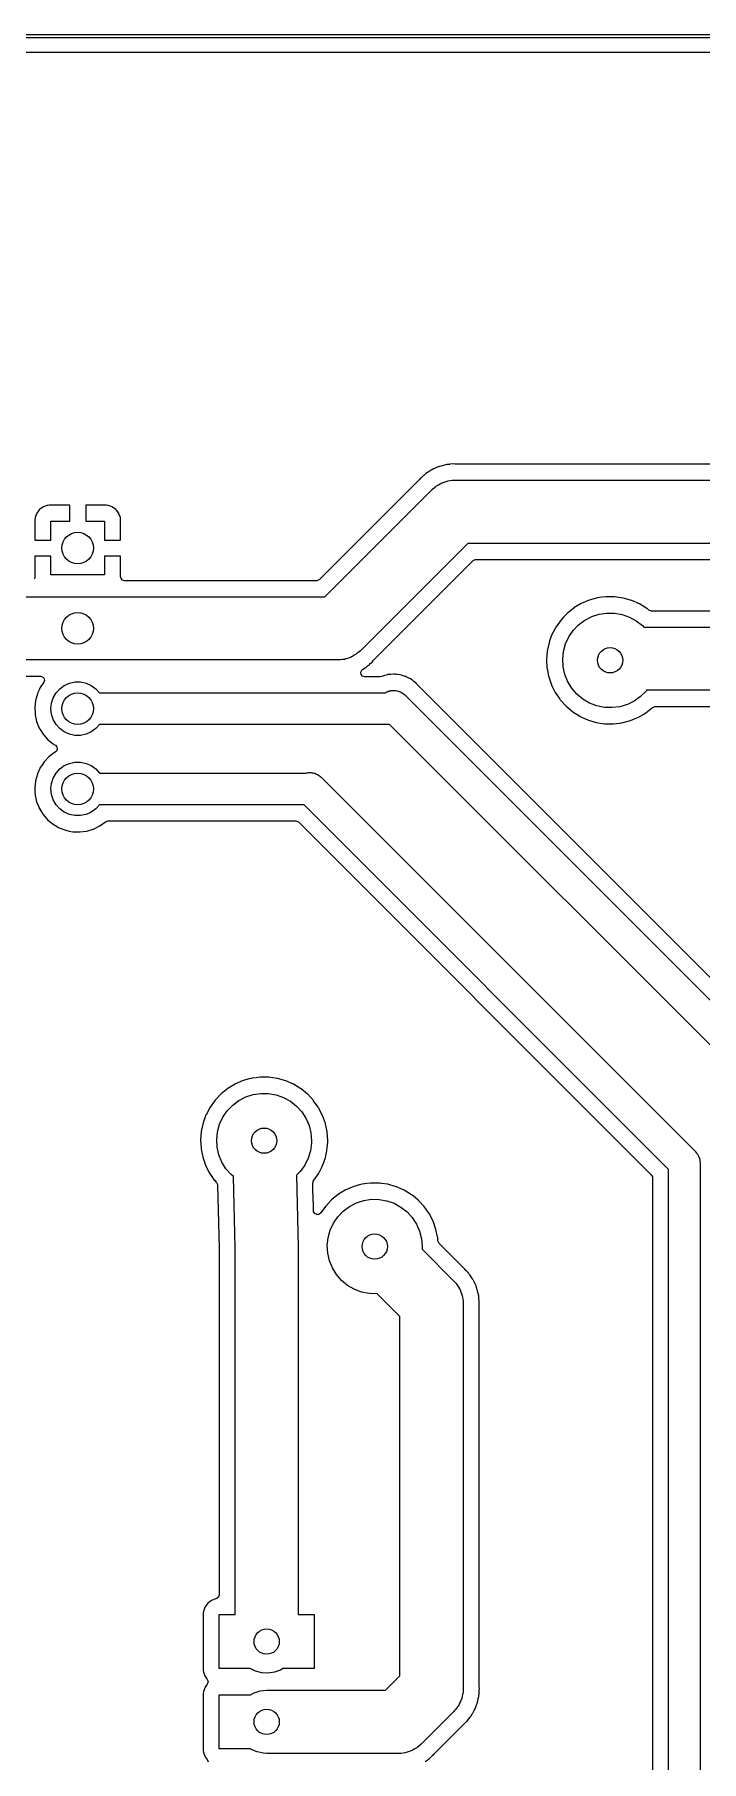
# Model space of a CAD drawing. Extents: x 71 to 221, y -163 to -63.
# Drawn here: x 122.5 to 143.6, y -117.6 to -63 of the extents above; entities that cross this region are included whole.
import ezdxf

# ---------------------------------------------------------------- set-up
doc = ezdxf.new("R2010")
doc.units = 0
doc.layers.add('BLACK', color=7, linetype='CONTINUOUS')

msp = doc.modelspace()

# ---------------------------------------------------------------- linework, layer by layer
at = {"layer": 'BLACK', "linetype": 'CONTINUOUS'}
for p, q in [((70.7, -62.95), (220.7, -62.95)), ((220.65, -63.05), (70.75, -63.05)), ((71.3345, -63.5085), (220.065, -63.5085)), ((134.707, -77.0401), (131.552, -80.1946)), ((134.715, -77.031), (134.707, -77.0401)), ((134.738, -77.0026), (134.715, -77.031)), ((134.741, -76.9987), (134.738, -77.0026)), ((134.738, -77.0026), (134.738, -77.0026)), ((134.745, -76.9954), (134.741, -76.9987)), ((134.794, -76.952), (134.745, -76.9954)), ((134.745, -76.9954), (134.745, -76.9954)), ((134.8, -76.9466), (134.794, -76.952)), ((134.84, -76.9069), (134.8, -76.9466)), ((134.861, -76.8873), (134.84, -76.9069)), ((134.888, -76.8683), (134.861, -76.8873)), ((134.899, -76.8599), (134.888, -76.8683)), ((134.92, -76.8415), (134.899, -76.8599)), ((134.923, -76.8382), (134.92, -76.8415)), ((134.92, -76.8415), (134.92, -76.8415)), ((134.969, -76.8093), (134.923, -76.8382)), ((134.99, -76.7963), (134.969, -76.8093)), ((134.995, -76.7926), (134.99, -76.7963)), ((135.055, -76.7503), (134.995, -76.7926)), ((135.06, -76.7473), (135.055, -76.7503)), ((135.055, -76.7503), (135.055, -76.7503)), ((135.089, -76.7329), (135.06, -76.7473)), ((135.101, -76.7263), (135.089, -76.7329)), ((135.105, -76.7241), (135.101, -76.7263)), ((135.129, -76.7088), (135.105, -76.7241)), ((135.157, -76.6968), (135.129, -76.7088)), ((135.201, -76.6781), (135.157, -76.6968)), ((135.207, -76.6754), (135.201, -76.6781)), ((135.273, -76.6432), (135.207, -76.6754)), ((135.278, -76.6409), (135.273, -76.6432)), ((135.273, -76.6432), (135.273, -76.6432)), ((135.309, -76.6314), (135.278, -76.6409)), ((135.322, -76.6268), (135.309, -76.6314)), ((135.348, -76.6159), (135.322, -76.6268)), ((135.352, -76.614), (135.348, -76.6159)), ((135.429, -76.5952), (135.352, -76.614)), ((135.435, -76.5935), (135.429, -76.5952)), ((135.505, -76.5722), (135.435, -76.5935)), ((135.51, -76.5708), (135.505, -76.5722)), ((135.505, -76.5722), (135.505, -76.5722)), ((135.543, -76.5664), (135.51, -76.5708)), ((135.556, -76.5639), (135.543, -76.5664)), ((135.588, -76.5561), (135.556, -76.5639)), ((135.593, -76.5557), (135.588, -76.5561)), ((135.642, -76.5517), (135.593, -76.5557)), ((135.593, -76.5557), (135.593, -76.5557)), ((135.666, -76.5498), (135.642, -76.5517)), ((135.673, -76.5491), (135.666, -76.5498)), ((135.751, -76.5387), (135.673, -76.5491)), ((135.756, -76.5388), (135.751, -76.5387)), ((135.85, -76.5415), (135.756, -76.5388)), ((135.756, -76.5388), (135.756, -76.5388)), ((135.854, -76.5415), (135.85, -76.5415)), ((199.72, -76.5415), (135.854, -76.5415)), ((131.726, -80.74), (135.123, -77.3429)), ((135.123, -77.3429), (135.201, -77.2729)), ((135.201, -77.2729), (135.231, -77.2527)), ((135.231, -77.2527), (135.259, -77.2289)), ((135.259, -77.2289), (135.316, -77.1975)), ((135.316, -77.1975), (135.37, -77.1622)), ((135.37, -77.1622), (135.404, -77.1487)), ((135.404, -77.1487), (135.436, -77.1309)), ((135.436, -77.1309), (135.498, -77.1116)), ((135.498, -77.1116), (135.558, -77.0878)), ((135.558, -77.0878), (135.594, -77.0814)), ((135.594, -77.0814), (135.629, -77.0704)), ((135.629, -77.0704), (135.693, -77.0639)), ((135.693, -77.0639), (135.757, -77.0527)), ((135.757, -77.0527), (135.793, -77.0537)), ((135.793, -77.0537), (135.83, -77.05)), ((135.83, -77.05), (199.8, -77.05)), ((122.597, -78.1119), (122.552, -78.2324)), ((122.605, -78.0964), (122.597, -78.1119)), ((122.682, -77.9943), (122.605, -78.0964)), ((122.694, -77.9817), (122.682, -77.9943)), ((122.796, -77.9052), (122.694, -77.9817)), ((122.812, -77.8967), (122.796, -77.9052)), ((122.932, -77.8515), (122.812, -77.8967)), ((122.948, -77.8479), (122.932, -77.8515)), ((122.999, -77.8424), (122.948, -77.8479)), ((123.005, -77.842), (122.999, -77.8424)), ((123.632, -77.842), (123.005, -77.842)), ((123.64, -77.8437), (123.632, -77.842)), ((123.642, -77.8449), (123.64, -77.8437)), ((123.646, -77.8601), (123.642, -77.8449)), ((123.646, -78.35), (123.646, -77.8601)), ((124.156, -77.8479), (124.154, -77.8555)), ((124.154, -77.8555), (124.154, -78.35)), ((124.157, -77.8465), (124.156, -77.8479)), ((124.172, -77.842), (124.157, -77.8465)), ((124.795, -77.842), (124.172, -77.842)), ((124.801, -77.8424), (124.795, -77.842)), ((124.852, -77.8479), (124.801, -77.8424)), ((124.868, -77.8515), (124.852, -77.8479)), ((124.988, -77.8967), (124.868, -77.8515)), ((125.004, -77.9052), (124.988, -77.8967)), ((125.106, -77.9817), (125.004, -77.9052)), ((125.118, -77.9943), (125.106, -77.9817)), ((125.195, -78.0964), (125.118, -77.9943)), ((125.203, -78.1119), (125.195, -78.0964)), ((125.248, -78.2324), (125.203, -78.1119)), ((122.548, -78.2476), (122.542, -78.2985)), ((122.542, -78.2985), (122.542, -78.3053)), ((122.542, -78.3053), (122.542, -78.9279)), ((122.552, -78.2324), (122.548, -78.2476)), ((123.05, -78.946), (123.05, -78.35)), ((123.05, -78.35), (123.646, -78.35)), ((124.154, -78.35), (124.75, -78.35)), ((124.75, -78.35), (124.75, -78.946)), ((125.252, -78.2476), (125.248, -78.2324)), ((125.258, -78.2985), (125.252, -78.2476)), ((125.258, -78.3053), (125.258, -78.2985)), ((125.258, -78.9325), (125.258, -78.3053)), ((122.542, -78.9279), (122.546, -78.9431)), ((122.546, -78.9431), (122.548, -78.9443)), ((122.548, -78.9443), (122.556, -78.946)), ((122.556, -78.946), (123.05, -78.946)), ((124.75, -78.946), (125.24, -78.946)), ((125.24, -78.946), (125.255, -78.9415)), ((125.255, -78.9415), (125.256, -78.9401)), ((125.256, -78.9401), (125.258, -78.9325)), ((136.244, -79.05), (132.847, -82.4471)), ((199.386, -79.05), (136.244, -79.05)), ((122.544, -79.4599), (122.542, -79.4675)), ((122.542, -79.4675), (122.542, -80.0947)), ((122.545, -79.4585), (122.544, -79.4599)), ((122.56, -79.454), (122.545, -79.4585)), ((123.05, -79.454), (122.56, -79.454)), ((123.05, -80.05), (123.05, -79.454)), ((125.244, -79.454), (124.75, -79.454)), ((124.75, -79.454), (124.75, -80.05)), ((125.252, -79.4557), (125.244, -79.454)), ((125.254, -79.4569), (125.252, -79.4557)), ((125.258, -79.4721), (125.254, -79.4569)), ((125.258, -80.0947), (125.258, -79.4721)), ((133.263, -82.7499), (136.418, -79.5954)), ((136.418, -79.5954), (136.48, -79.5614)), ((136.48, -79.5614), (136.507, -79.5585)), ((136.507, -79.5585), (199.123, -79.5585)), ((122.542, -80.0987), (122.526, -80.1678)), ((122.542, -80.0947), (122.542, -80.0987)), ((124.75, -80.05), (123.05, -80.05)), ((125.258, -80.0987), (125.258, -80.0947)), ((125.269, -80.1578), (125.258, -80.0987)), ((125.315, -80.2115), (125.269, -80.1578)), ((125.384, -80.2315), (125.315, -80.2115)), ((131.463, -80.2315), (125.384, -80.2315)), ((131.49, -80.2286), (131.463, -80.2315)), ((131.552, -80.1946), (131.49, -80.2286)), ((115.254, -80.74), (131.726, -80.74)), ((140.084, -80.8505), (139.84, -80.9545)), ((140.088, -80.8488), (140.084, -80.8505)), ((140.275, -80.7976), (140.088, -80.8488)), ((140.348, -80.7777), (140.275, -80.7976)), ((140.352, -80.7765), (140.348, -80.7777)), ((140.348, -80.7777), (140.348, -80.7777)), ((140.5, -80.757), (140.352, -80.7765)), ((140.619, -80.7413), (140.5, -80.757)), ((140.624, -80.7408), (140.619, -80.7413)), ((140.619, -80.7413), (140.619, -80.7413)), ((140.628, -80.7408), (140.624, -80.7408)), ((140.754, -80.7415), (140.628, -80.7408)), ((140.628, -80.7408), (140.628, -80.7408)), ((140.897, -80.7422), (140.754, -80.7415)), ((140.964, -80.7517), (140.897, -80.7422)), ((141.164, -80.7802), (140.964, -80.7517)), ((141.169, -80.7808), (141.164, -80.7802)), ((141.164, -80.7802), (141.164, -80.7802)), ((141.432, -80.8558), (141.169, -80.7808)), ((141.436, -80.8575), (141.432, -80.8558)), ((141.679, -80.9642), (141.436, -80.8575)), ((141.436, -80.8575), (141.436, -80.8575)), ((139.276, -81.3854), (139.209, -81.4555)), ((139.387, -81.2681), (139.276, -81.3854)), ((139.601, -81.0969), (139.387, -81.2681)), ((139.605, -81.0947), (139.601, -81.0969)), ((139.816, -80.9681), (139.605, -81.0947)), ((139.605, -81.0947), (139.605, -81.0947)), ((139.836, -80.9562), (139.816, -80.9681)), ((139.84, -80.9545), (139.836, -80.9562)), ((139.84, -80.9545), (139.84, -80.9545)), ((139.951, -81.4807), (140.169, -81.3672)), ((140.169, -81.3672), (140.402, -81.2908)), ((140.402, -81.2908), (140.645, -81.2537)), ((140.645, -81.2537), (140.891, -81.2567)), ((140.891, -81.2567), (141.133, -81.2998)), ((141.133, -81.2998), (141.365, -81.3818)), ((141.365, -81.3818), (141.58, -81.5006)), ((141.683, -80.9659), (141.679, -80.9642)), ((141.916, -81.109), (141.683, -80.9659)), ((141.92, -81.1117), (141.916, -81.109)), ((141.982, -81.163), (141.92, -81.1117)), ((141.994, -81.1715), (141.982, -81.163)), ((142.062, -81.1915), (141.994, -81.1715)), ((190.42, -81.1915), (142.062, -81.1915)), ((138.909, -81.9352), (138.836, -82.1344)), ((138.911, -81.9312), (138.909, -81.9352)), ((138.909, -81.9352), (138.909, -81.9352)), ((139.039, -81.6891), (138.911, -81.9312)), ((139.199, -81.4667), (139.039, -81.6891)), ((139.209, -81.4555), (139.199, -81.4667)), ((139.446, -82.0091), (139.584, -81.806)), ((139.584, -81.806), (139.754, -81.6283)), ((139.754, -81.6283), (139.951, -81.4807)), ((141.58, -81.5006), (141.773, -81.653)), ((141.773, -81.653), (141.816, -81.7)), ((141.816, -81.7), (190.5, -81.7)), ((132.847, -82.4471), (132.769, -82.5171)), ((138.758, -82.4559), (138.737, -82.7289)), ((138.817, -82.1883), (138.758, -82.4559)), ((138.836, -82.1344), (138.817, -82.1883)), ((139.25, -82.7134), (139.277, -82.4689)), ((139.277, -82.4689), (139.342, -82.2321)), ((139.342, -82.2321), (139.446, -82.0091)), ((132.14, -82.74), (114.84, -82.74)), ((132.177, -82.7363), (132.14, -82.74)), ((132.213, -82.7373), (132.177, -82.7363)), ((132.277, -82.7261), (132.213, -82.7373)), ((132.341, -82.7196), (132.277, -82.7261)), ((132.376, -82.7086), (132.341, -82.7196)), ((132.412, -82.7022), (132.376, -82.7086)), ((132.472, -82.6784), (132.412, -82.7022)), ((132.534, -82.6591), (132.472, -82.6784)), ((132.566, -82.6413), (132.534, -82.6591)), ((132.6, -82.6278), (132.566, -82.6413)), ((132.654, -82.5925), (132.6, -82.6278)), ((132.711, -82.5611), (132.654, -82.5925)), ((132.739, -82.5373), (132.711, -82.5611)), ((132.769, -82.5171), (132.739, -82.5373)), ((132.888, -83.063), (132.911, -83.0425)), ((132.911, -83.0425), (132.962, -83.0065)), ((132.962, -83.0065), (132.975, -82.9974)), ((132.975, -82.9974), (132.98, -82.9937)), ((132.98, -82.9937), (133.042, -82.9545)), ((133.042, -82.9545), (133.047, -82.9518)), ((133.042, -82.9545), (133.042, -82.9545)), ((133.047, -82.9518), (133.05, -82.9485)), ((133.05, -82.9485), (133.071, -82.9301)), ((133.05, -82.9485), (133.05, -82.9485)), ((133.071, -82.9301), (133.082, -82.9217)), ((133.082, -82.9217), (133.095, -82.9124)), ((133.095, -82.9124), (133.109, -82.9027)), ((133.109, -82.9027), (133.112, -82.8994)), ((133.112, -82.8994), (133.129, -82.8841)), ((133.129, -82.8841), (133.13, -82.8831)), ((133.129, -82.8841), (133.129, -82.8841)), ((133.13, -82.8831), (133.17, -82.8434)), ((133.17, -82.8434), (133.176, -82.838)), ((133.176, -82.838), (133.225, -82.7946)), ((133.225, -82.7946), (133.229, -82.7913)), ((133.225, -82.7946), (133.225, -82.7946)), ((133.229, -82.7913), (133.255, -82.759)), ((133.255, -82.759), (133.263, -82.7499)), ((138.737, -82.7289), (138.753, -83.0023)), ((138.753, -83.0023), (138.754, -83.0065)), ((138.754, -83.0065), (138.754, -83.0065)), ((138.754, -83.0065), (138.777, -83.1285)), ((139.265, -82.9588), (139.25, -82.7134)), ((139.319, -83.1986), (139.265, -82.9588)), ((114.92, -83.2485), (122.721, -83.2485)), ((122.825, -83.4455), (122.715, -83.6067)), ((122.721, -83.2485), (122.789, -83.2685)), ((122.789, -83.2685), (122.835, -83.3222)), ((122.845, -83.3924), (122.825, -83.4455)), ((122.835, -83.3222), (122.845, -83.3924)), ((123.331, -83.6483), (123.475, -83.5439)), ((123.475, -83.5439), (123.637, -83.4716)), ((123.637, -83.4716), (123.811, -83.4347)), ((123.811, -83.4347), (123.989, -83.4347)), ((123.989, -83.4347), (124.163, -83.4716)), ((124.163, -83.4716), (124.325, -83.5439)), ((124.325, -83.5439), (124.469, -83.6483)), ((132.858, -83.1276), (132.888, -83.063)), ((132.869, -83.1978), (132.858, -83.1276)), ((132.915, -83.2515), (132.869, -83.1978)), ((132.983, -83.2715), (132.915, -83.2515)), ((133.47, -83.2715), (132.983, -83.2715)), ((133.515, -83.2628), (133.47, -83.2715)), ((133.517, -83.2617), (133.515, -83.2628)), ((133.521, -83.2607), (133.517, -83.2617)), ((133.524, -83.2591), (133.521, -83.2607)), ((133.584, -83.2416), (133.524, -83.2591)), ((133.615, -83.2326), (133.584, -83.2416)), ((133.616, -83.2323), (133.615, -83.2326)), ((133.701, -83.207), (133.616, -83.2323)), ((133.707, -83.2052), (133.701, -83.207)), ((133.701, -83.207), (133.701, -83.207)), ((133.71, -83.2049), (133.707, -83.2052)), ((133.714, -83.2039), (133.71, -83.2049)), ((133.72, -83.2034), (133.714, -83.2039)), ((133.808, -83.1956), (133.72, -83.2034)), ((133.72, -83.2034), (133.72, -83.2034)), ((133.809, -83.1956), (133.808, -83.1956)), ((133.897, -83.1872), (133.809, -83.1956)), ((133.904, -83.1866), (133.897, -83.1872)), ((133.897, -83.1872), (133.897, -83.1872)), ((133.907, -83.187), (133.904, -83.1866)), ((133.911, -83.1867), (133.907, -83.187)), ((133.917, -83.1873), (133.911, -83.1867)), ((133.953, -83.1912), (133.917, -83.1873)), ((133.917, -83.1873), (133.917, -83.1873)), ((134.005, -83.1969), (133.953, -83.1912)), ((134.006, -83.197), (134.005, -83.1969)), ((134.025, -83.199), (134.006, -83.197)), ((134.094, -83.206), (134.025, -83.199)), ((134.1, -83.2066), (134.094, -83.206)), ((134.094, -83.206), (134.094, -83.206)), ((134.104, -83.2077), (134.1, -83.2066)), ((134.107, -83.208), (134.104, -83.2077)), ((134.145, -83.2198), (134.107, -83.208)), ((134.198, -83.2365), (134.145, -83.2198)), ((134.199, -83.2367), (134.198, -83.2365)), ((134.266, -83.2574), (134.199, -83.2367)), ((134.289, -83.2644), (134.266, -83.2574)), ((134.293, -83.2661), (134.289, -83.2644)), ((134.296, -83.2672), (134.293, -83.2661)), ((134.318, -83.2792), (134.296, -83.2672)), ((134.379, -83.3126), (134.318, -83.2792)), ((134.38, -83.3131), (134.379, -83.3126)), ((134.409, -83.3285), (134.38, -83.3131)), ((134.464, -83.3579), (134.409, -83.3285)), ((134.466, -83.3602), (134.464, -83.3579)), ((134.47, -83.3619), (134.466, -83.3602)), ((134.543, -83.4226), (134.47, -83.3619)), ((134.543, -83.4231), (134.543, -83.4226)), ((134.576, -83.4497), (134.543, -83.4231)), ((134.578, -83.4517), (134.576, -83.4497)), ((134.576, -83.4497), (134.576, -83.4497)), ((134.58, -83.4535), (134.578, -83.4517)), ((134.583, -83.4562), (134.58, -83.4535)), ((134.622, -83.4885), (134.583, -83.4562)), ((134.625, -83.4932), (134.622, -83.4885)), ((134.647, -83.5194), (134.625, -83.4932)), ((134.655, -83.5292), (134.647, -83.5194)), ((147.754, -96.6279), (134.655, -83.5292)), ((138.777, -83.1285), (138.805, -83.2711)), ((138.805, -83.2711), (138.807, -83.2751)), ((138.807, -83.2751), (138.807, -83.2751)), ((138.807, -83.2751), (138.892, -83.5245)), ((138.892, -83.5245), (138.894, -83.5301)), ((138.894, -83.5301), (138.93, -83.6024)), ((138.93, -83.6024), (139.012, -83.764)), ((139.411, -83.4263), (139.319, -83.1986)), ((139.54, -83.6359), (139.411, -83.4263)), ((122.561, -84.0246), (122.537, -84.2467)), ((122.621, -83.8093), (122.561, -84.0246)), ((122.64, -83.7685), (122.621, -83.8093)), ((122.69, -83.6603), (122.64, -83.7685)), ((122.715, -83.6067), (122.69, -83.6603)), ((123.05, -84.28), (123.069, -84.1033)), ((123.069, -84.1033), (123.123, -83.9343)), ((123.123, -83.9343), (123.212, -83.7804)), ((123.212, -83.7804), (123.331, -83.6483)), ((124.469, -83.6483), (124.587, -83.78)), ((124.587, -83.78), (133.636, -83.78)), ((133.636, -83.78), (133.665, -83.7585)), ((133.665, -83.7585), (133.697, -83.7469)), ((133.697, -83.7469), (133.727, -83.7308)), ((133.727, -83.7308), (133.764, -83.723)), ((133.764, -83.723), (133.799, -83.7104)), ((133.799, -83.7104), (133.833, -83.7083)), ((133.833, -83.7083), (133.866, -83.7012)), ((133.866, -83.7012), (133.903, -83.7039)), ((133.903, -83.7039), (133.94, -83.7016)), ((133.94, -83.7016), (133.973, -83.7091)), ((133.973, -83.7091), (134.007, -83.7117)), ((134.007, -83.7117), (134.042, -83.7247)), ((134.042, -83.7247), (134.078, -83.7329)), ((134.078, -83.7329), (134.108, -83.7495)), ((134.108, -83.7495), (134.14, -83.7614)), ((134.14, -83.7614), (134.17, -83.7837)), ((134.17, -83.7837), (134.202, -83.8017)), ((134.202, -83.8017), (134.226, -83.826)), ((134.226, -83.826), (134.254, -83.8464)), ((134.254, -83.8464), (147.754, -97.3464)), ((139.012, -83.764), (139.017, -83.7748)), ((139.017, -83.7748), (139.02, -83.7783)), ((139.02, -83.7783), (139.02, -83.7783)), ((139.02, -83.7783), (139.16, -83.9828)), ((139.16, -83.9828), (139.172, -84.0005)), ((139.172, -84.0005), (139.357, -84.203)), ((139.701, -83.8217), (139.54, -83.6359)), ((139.89, -83.9787), (139.701, -83.8217)), ((140.102, -84.1027), (139.89, -83.9787)), ((140.332, -84.1904), (140.102, -84.1027)), ((141.297, -84.1466), (141.062, -84.2172)), ((141.518, -84.0384), (141.297, -84.1466)), ((141.718, -83.8957), (141.518, -84.0384)), ((141.892, -83.7222), (141.718, -83.8957)), ((141.908, -83.7), (141.892, -83.7222)), ((190.086, -83.7), (141.908, -83.7)), ((122.537, -84.2467), (122.538, -84.2518)), ((122.538, -84.2518), (122.538, -84.2519)), ((122.538, -84.2519), (122.547, -84.4172)), ((122.547, -84.4172), (122.55, -84.4697)), ((122.55, -84.4697), (122.551, -84.4748)), ((122.551, -84.4748), (122.551, -84.4748)), ((122.551, -84.4748), (122.563, -84.5261)), ((122.563, -84.5261), (122.599, -84.6876)), ((122.599, -84.6876), (122.683, -84.8946)), ((123.069, -84.4567), (123.05, -84.28)), ((123.123, -84.6257), (123.069, -84.4567)), ((123.212, -84.7796), (123.123, -84.6257)), ((139.357, -84.203), (139.36, -84.2058)), ((139.36, -84.2058), (139.36, -84.2058)), ((139.36, -84.2058), (139.411, -84.2487)), ((139.411, -84.2487), (139.567, -84.3787)), ((139.567, -84.3787), (139.57, -84.381)), ((139.57, -84.381), (139.795, -84.522)), ((139.795, -84.522), (139.795, -84.522)), ((139.795, -84.522), (139.799, -84.5242)), ((139.799, -84.5242), (139.867, -84.5549)), ((139.867, -84.5549), (140.044, -84.6352)), ((140.044, -84.6352), (140.044, -84.6352)), ((140.044, -84.6352), (140.048, -84.6369)), ((140.048, -84.6369), (140.071, -84.6438)), ((140.071, -84.6438), (140.307, -84.7135)), ((140.572, -84.2394), (140.332, -84.1904)), ((140.818, -84.2485), (140.572, -84.2394)), ((141.062, -84.2172), (140.818, -84.2485)), ((141.127, -84.7275), (141.392, -84.658)), ((141.392, -84.658), (141.396, -84.6564)), ((141.396, -84.6564), (141.545, -84.5949)), ((141.396, -84.6564), (141.396, -84.6564)), ((141.545, -84.5949), (141.645, -84.5532)), ((141.645, -84.5532), (141.794, -84.466)), ((141.794, -84.466), (141.878, -84.4172)), ((141.878, -84.4172), (141.882, -84.4151)), ((141.878, -84.4172), (141.878, -84.4172)), ((141.882, -84.4151), (142.097, -84.2461)), ((142.097, -84.2461), (142.1, -84.243)), ((142.1, -84.243), (142.102, -84.2409)), ((142.102, -84.2409), (142.166, -84.2101)), ((142.166, -84.2101), (142.187, -84.2085)), ((142.187, -84.2085), (189.823, -84.2085)), ((122.683, -84.8946), (122.708, -84.9348)), ((122.708, -84.9348), (122.783, -85.0566)), ((122.783, -85.0566), (122.8, -85.0851)), ((122.8, -85.0851), (122.946, -85.2539)), ((123.331, -84.9117), (123.212, -84.7796)), ((123.475, -85.0161), (123.331, -84.9117)), ((123.637, -85.0884), (123.475, -85.0161)), ((123.811, -85.1253), (123.637, -85.0884)), ((123.989, -85.1253), (123.811, -85.1253)), ((124.163, -85.0884), (123.989, -85.1253)), ((124.325, -85.0161), (124.163, -85.0884)), ((124.469, -84.9117), (124.325, -85.0161)), ((124.587, -84.78), (124.469, -84.9117)), ((133.773, -84.78), (124.587, -84.78)), ((146.9, -97.9071), (133.773, -84.78)), ((140.307, -84.7135), (140.307, -84.7135)), ((140.307, -84.7135), (140.311, -84.7147)), ((140.311, -84.7147), (140.315, -84.7154)), ((140.315, -84.7154), (140.315, -84.7154)), ((140.315, -84.7154), (140.577, -84.7555)), ((140.577, -84.7555), (140.577, -84.7555)), ((140.577, -84.7555), (140.582, -84.7561)), ((140.582, -84.7561), (140.721, -84.7583)), ((140.721, -84.7583), (140.851, -84.7604)), ((140.851, -84.7604), (140.851, -84.7604)), ((140.851, -84.7604), (140.855, -84.7604)), ((140.855, -84.7604), (141.127, -84.7275)), ((122.946, -85.2539), (123.118, -85.3966)), ((123.169, -85.6696), (122.999, -85.7975)), ((123.118, -85.3966), (123.144, -85.4115)), ((123.144, -85.4115), (123.191, -85.4395)), ((123.174, -85.6665), (123.169, -85.6696)), ((123.169, -85.6696), (123.169, -85.6696)), ((123.186, -85.66), (123.174, -85.6665)), ((123.227, -85.6267), (123.186, -85.66)), ((123.191, -85.4395), (123.24, -85.4911)), ((123.253, -85.5609), (123.227, -85.6267)), ((123.24, -85.4911), (123.253, -85.5609)), ((122.704, -86.1689), (122.626, -86.3377)), ((122.715, -86.1467), (122.704, -86.1689)), ((122.761, -86.0786), (122.715, -86.1467)), ((122.838, -85.9664), (122.761, -86.0786)), ((122.841, -85.9621), (122.838, -85.9664)), ((122.838, -85.9664), (122.838, -85.9664)), ((122.847, -85.955), (122.841, -85.9621)), ((122.988, -85.8082), (122.847, -85.955)), ((122.995, -85.8006), (122.988, -85.8082)), ((122.999, -85.7975), (122.995, -85.8006)), ((123.123, -86.4743), (123.212, -86.3204)), ((123.212, -86.3204), (123.331, -86.1883)), ((123.331, -86.1883), (123.475, -86.0839)), ((123.475, -86.0839), (123.637, -86.0116)), ((123.637, -86.0116), (123.811, -85.9747)), ((123.811, -85.9747), (123.989, -85.9747)), ((123.989, -85.9747), (124.163, -86.0116)), ((124.163, -86.0116), (124.325, -86.0839)), ((124.325, -86.0839), (124.469, -86.1883)), ((124.469, -86.1883), (124.587, -86.32)), ((124.587, -86.32), (131.122, -86.32)), ((131.122, -86.32), (131.149, -86.3104)), ((131.149, -86.3104), (131.183, -86.3083)), ((131.183, -86.3083), (131.216, -86.3012)), ((131.216, -86.3012), (131.253, -86.3039)), ((131.253, -86.3039), (131.29, -86.3016)), ((131.29, -86.3016), (131.323, -86.3091)), ((131.323, -86.3091), (131.357, -86.3117)), ((131.357, -86.3117), (131.392, -86.3247)), ((131.392, -86.3247), (131.428, -86.3329)), ((131.428, -86.3329), (131.458, -86.3495)), ((122.561, -86.5646), (122.537, -86.7867)), ((122.537, -86.7867), (122.538, -86.7918)), ((122.538, -86.7918), (122.538, -86.7919)), ((122.538, -86.7919), (122.545, -86.9131)), ((122.621, -86.3493), (122.561, -86.5646)), ((122.626, -86.3377), (122.621, -86.3493)), ((123.05, -86.82), (123.069, -86.6433)), ((123.069, -86.9967), (123.05, -86.82)), ((123.069, -86.6433), (123.123, -86.4743)), ((131.458, -86.3495), (131.49, -86.3614)), ((131.49, -86.3614), (131.52, -86.3837)), ((131.52, -86.3837), (131.552, -86.4017)), ((131.552, -86.4017), (131.576, -86.426)), ((131.576, -86.426), (131.604, -86.4464)), ((131.604, -86.4464), (143.454, -98.2964)), ((122.545, -86.9131), (122.55, -87.0097)), ((122.55, -87.0097), (122.551, -87.0148)), ((122.551, -87.0148), (122.551, -87.0148)), ((122.551, -87.0148), (122.563, -87.0679)), ((122.563, -87.0679), (122.599, -87.2276)), ((122.599, -87.2276), (122.654, -87.363)), ((122.654, -87.363), (122.678, -87.4208)), ((122.678, -87.4208), (122.683, -87.4346)), ((123.123, -87.1657), (123.069, -86.9967)), ((123.212, -87.3196), (123.123, -87.1657)), ((123.331, -87.4517), (123.212, -87.3196)), ((124.587, -87.32), (124.469, -87.4517)), ((131.063, -87.32), (124.587, -87.32)), ((142.6, -98.8571), (131.063, -87.32)), ((122.683, -87.4346), (122.686, -87.439)), ((122.686, -87.439), (122.795, -87.6167)), ((122.795, -87.6167), (122.8, -87.6251)), ((122.8, -87.6251), (122.946, -87.7939)), ((122.946, -87.7939), (123.118, -87.9366)), ((123.118, -87.9366), (123.311, -88.0493)), ((123.475, -87.5561), (123.331, -87.4517)), ((123.637, -87.6284), (123.475, -87.5561)), ((123.811, -87.6653), (123.637, -87.6284)), ((123.989, -87.6653), (123.811, -87.6653)), ((124.163, -87.6284), (123.989, -87.6653)), ((124.325, -87.5561), (124.163, -87.6284)), ((124.469, -87.4517), (124.325, -87.5561)), ((124.598, -87.9909), (124.78, -87.8612)), ((124.78, -87.8612), (124.783, -87.8582)), ((124.783, -87.8582), (124.848, -87.8296)), ((124.848, -87.8296), (124.864, -87.8285)), ((124.864, -87.8285), (130.8, -87.8285)), ((130.8, -87.8285), (130.868, -87.8485)), ((130.868, -87.8485), (130.889, -87.8654)), ((130.889, -87.8654), (142.055, -99.0308)), ((123.311, -88.0493), (123.52, -88.129)), ((123.52, -88.129), (123.525, -88.1301)), ((123.525, -88.1301), (123.525, -88.1301)), ((123.525, -88.1301), (123.632, -88.1519)), ((123.632, -88.1519), (123.739, -88.1736)), ((123.739, -88.1736), (123.744, -88.1738)), ((123.744, -88.1738), (123.744, -88.1738)), ((123.744, -88.1738), (123.957, -88.1816)), ((123.957, -88.1816), (123.957, -88.1816)), ((123.957, -88.1816), (123.962, -88.1818)), ((123.962, -88.1818), (123.967, -88.1811)), ((123.967, -88.1811), (124.178, -88.154)), ((123.967, -88.1811), (123.967, -88.1811)), ((124.178, -88.154), (124.183, -88.1534)), ((124.178, -88.154), (124.178, -88.154)), ((124.183, -88.1534), (124.188, -88.1519)), ((124.188, -88.1519), (124.392, -88.0907)), ((124.392, -88.0907), (124.397, -88.0892)), ((124.392, -88.0907), (124.392, -88.0907)), ((124.397, -88.0892), (124.598, -87.9909)), ((128.866, -96.1681), (128.655, -96.2947)), ((128.886, -96.1562), (128.866, -96.1681)), ((128.89, -96.1545), (128.886, -96.1562)), ((129.134, -96.0505), (128.89, -96.1545)), ((128.89, -96.1545), (128.89, -96.1545)), ((129.138, -96.0488), (129.134, -96.0505)), ((129.325, -95.9976), (129.138, -96.0488)), ((129.398, -95.9777), (129.325, -95.9976)), ((129.402, -95.9765), (129.398, -95.9777)), ((129.398, -95.9777), (129.398, -95.9777)), ((129.55, -95.957), (129.402, -95.9765)), ((129.669, -95.9413), (129.55, -95.957)), ((129.674, -95.9408), (129.669, -95.9413)), ((129.669, -95.9413), (129.669, -95.9413)), ((129.678, -95.9408), (129.674, -95.9408)), ((129.804, -95.9415), (129.678, -95.9408)), ((129.678, -95.9408), (129.678, -95.9408)), ((129.947, -95.9422), (129.804, -95.9415)), ((130.014, -95.9517), (129.947, -95.9422)), ((130.214, -95.9802), (130.014, -95.9517)), ((130.219, -95.9808), (130.214, -95.9802)), ((130.214, -95.9802), (130.214, -95.9802)), ((130.482, -96.0558), (130.219, -95.9808)), ((130.486, -96.0575), (130.482, -96.0558)), ((130.729, -96.1642), (130.486, -96.0575)), ((130.486, -96.0575), (130.486, -96.0575)), ((130.733, -96.1659), (130.729, -96.1642)), ((130.966, -96.309), (130.733, -96.1659)), ((128.249, -96.6667), (128.089, -96.8891)), ((128.271, -96.6431), (128.249, -96.6667)), ((128.421, -96.4856), (128.271, -96.6431)), ((128.437, -96.4681), (128.421, -96.4856)), ((128.651, -96.2969), (128.437, -96.4681)), ((128.655, -96.2947), (128.651, -96.2969)), ((128.655, -96.2947), (128.655, -96.2947)), ((128.804, -96.8283), (129.001, -96.6807)), ((129.001, -96.6807), (129.219, -96.5672)), ((129.219, -96.5672), (129.452, -96.4908)), ((129.452, -96.4908), (129.695, -96.4537)), ((129.695, -96.4537), (129.941, -96.4567)), ((129.941, -96.4567), (130.183, -96.4998)), ((130.183, -96.4998), (130.415, -96.5818)), ((130.415, -96.5818), (130.63, -96.7006)), ((130.63, -96.7006), (130.823, -96.853)), ((130.97, -96.3117), (130.966, -96.309)), ((131.175, -96.4797), (130.97, -96.3117)), ((131.178, -96.4824), (131.175, -96.4797)), ((131.175, -96.4797), (131.175, -96.4797)), ((131.365, -96.6831), (131.178, -96.4824)), ((131.367, -96.6866), (131.365, -96.6831)), ((131.512, -96.8929), (131.367, -96.6866)), ((127.959, -97.1352), (127.89, -97.3237)), ((127.961, -97.1312), (127.959, -97.1352)), ((127.959, -97.1352), (127.959, -97.1352)), ((128.089, -96.8891), (127.961, -97.1312)), ((128.392, -97.4321), (128.496, -97.2091)), ((128.496, -97.2091), (128.634, -97.006)), ((128.634, -97.006), (128.804, -96.8283)), ((130.823, -96.853), (130.988, -97.0348)), ((130.988, -97.0348), (131.122, -97.2412)), ((131.122, -97.2412), (131.22, -97.4666)), ((131.522, -96.9071), (131.512, -96.8929)), ((131.648, -97.1505), (131.522, -96.9071)), ((131.739, -97.4086), (131.648, -97.1505)), ((127.808, -97.6559), (127.787, -97.9289)), ((127.867, -97.3883), (127.808, -97.6559)), ((127.89, -97.3237), (127.867, -97.3883)), ((128.3, -97.9134), (128.327, -97.6689)), ((128.327, -97.6689), (128.392, -97.4321)), ((131.22, -97.4666), (131.28, -97.705)), ((131.28, -97.705), (131.3, -97.95)), ((131.74, -97.4136), (131.739, -97.4086)), ((131.79, -97.6555), (131.74, -97.4136)), ((131.795, -97.6768), (131.79, -97.6555)), ((131.795, -97.681), (131.795, -97.6768)), ((131.795, -97.6811), (131.795, -97.681)), ((131.813, -97.9475), (131.795, -97.6811)), ((127.787, -97.9289), (127.803, -98.2023)), ((127.803, -98.2023), (127.804, -98.2065)), ((127.804, -98.2065), (127.804, -98.2065)), ((127.804, -98.2065), (127.817, -98.2749)), ((127.817, -98.2749), (127.855, -98.4711)), ((128.315, -98.1588), (128.3, -97.9134)), ((128.369, -98.3986), (128.315, -98.1588)), ((131.266, -98.267), (131.195, -98.5022)), ((131.298, -98.0233), (131.266, -98.267)), ((131.3, -97.95), (131.298, -98.0233)), ((131.727, -98.5319), (131.786, -98.2737)), ((131.786, -98.2737), (131.787, -98.2691)), ((131.787, -98.2691), (131.788, -98.2649)), ((131.787, -98.2691), (131.787, -98.2691)), ((131.788, -98.2649), (131.796, -98.1812)), ((131.796, -98.1812), (131.813, -97.9946)), ((131.813, -97.95), (131.813, -97.9475)), ((131.813, -97.9922), (131.813, -97.95)), ((131.813, -97.9946), (131.813, -97.9922)), ((131.813, -97.9946), (131.813, -97.9946)), ((143.454, -98.2964), (143.458, -98.3008)), ((143.458, -98.3008), (143.488, -98.342)), ((143.488, -98.342), (143.521, -98.3806)), ((127.855, -98.4711), (127.857, -98.4751)), ((127.857, -98.4751), (127.857, -98.4751)), ((127.857, -98.4751), (127.943, -98.7261)), ((127.943, -98.7261), (127.944, -98.7301)), ((127.944, -98.7301), (128.067, -98.9748)), ((128.461, -98.6263), (128.369, -98.3986)), ((128.59, -98.8359), (128.461, -98.6263)), ((128.751, -99.0217), (128.59, -98.8359)), ((131.086, -98.7226), (130.942, -98.9222)), ((131.195, -98.5022), (131.086, -98.7226)), ((131.527, -98.9783), (131.628, -98.7918)), ((131.628, -98.7918), (131.63, -98.7881)), ((131.628, -98.7918), (131.628, -98.7918)), ((131.63, -98.7881), (131.698, -98.6106)), ((131.698, -98.6106), (131.726, -98.5359)), ((131.726, -98.5359), (131.727, -98.5319)), ((131.726, -98.5359), (131.726, -98.5359)), ((142.6, -136.9), (142.6, -98.8571)), ((143.521, -98.3806), (143.53, -98.399)), ((143.53, -98.399), (143.541, -98.4153)), ((143.541, -98.4153), (143.559, -98.4632)), ((143.559, -98.4632), (143.58, -98.5097)), ((143.58, -98.5097), (143.583, -98.5296)), ((143.583, -98.5296), (143.59, -98.5486)), ((143.59, -98.5486), (143.593, -98.5995)), ((143.593, -98.5995), (143.6, -98.65)), ((143.6, -98.65), (143.6, -136.693)), ((128.067, -98.9748), (128.07, -98.9783)), ((128.07, -98.9783), (128.07, -98.9783)), ((128.07, -98.9783), (128.167, -99.1199)), ((128.167, -99.1199), (128.222, -99.2005)), ((128.222, -99.2005), (128.225, -99.2037)), ((128.225, -99.2037), (128.225, -99.2037)), ((128.225, -99.2037), (128.292, -99.2767)), ((128.292, -99.2767), (128.323, -99.3406)), ((128.323, -99.3406), (128.324, -99.3585)), ((128.324, -99.3585), (128.371, -101.346)), ((128.827, -99.0849), (128.751, -99.0217)), ((128.88, -101.342), (128.827, -99.0849)), ((130.942, -98.9222), (130.826, -99.038)), ((130.826, -99.038), (130.88, -101.306)), ((131.341, -99.2897), (131.359, -99.2212)), ((131.346, -99.5045), (131.341, -99.2897)), ((131.359, -99.2212), (131.365, -99.2122)), ((131.365, -99.2122), (131.497, -99.0322)), ((131.497, -99.0322), (131.5, -99.0287)), ((131.5, -99.0287), (131.527, -98.9783)), ((132.634, -99.4005), (132.39, -99.5045)), ((132.638, -99.3988), (132.634, -99.4005)), ((132.851, -99.3406), (132.638, -99.3988)), ((132.898, -99.3277), (132.851, -99.3406)), ((132.902, -99.3265), (132.898, -99.3277)), ((132.898, -99.3277), (132.898, -99.3277)), ((133.05, -99.307), (132.902, -99.3265)), ((133.169, -99.2913), (133.05, -99.307)), ((133.174, -99.2908), (133.169, -99.2913)), ((133.169, -99.2913), (133.169, -99.2913)), ((133.178, -99.2908), (133.174, -99.2908)), ((133.304, -99.2915), (133.178, -99.2908)), ((133.178, -99.2908), (133.178, -99.2908)), ((133.447, -99.2922), (133.304, -99.2915)), ((133.514, -99.3017), (133.447, -99.2922)), ((133.714, -99.3302), (133.514, -99.3017)), ((133.719, -99.3308), (133.714, -99.3302)), ((133.714, -99.3302), (133.714, -99.3302)), ((133.982, -99.4058), (133.719, -99.3308)), ((133.986, -99.4075), (133.982, -99.4058)), ((134.229, -99.5142), (133.986, -99.4075)), ((133.986, -99.4075), (133.986, -99.4075)), ((142.055, -99.0308), (142.089, -99.0931)), ((142.089, -99.0931), (142.091, -99.1199)), ((142.091, -99.1199), (142.091, -136.838)), ((131.358, -100.02), (131.346, -99.5045)), ((131.937, -99.8181), (131.749, -100.017)), ((132.151, -99.6469), (131.937, -99.8181)), ((132.155, -99.6447), (132.151, -99.6469)), ((132.366, -99.5181), (132.155, -99.6447)), ((132.155, -99.6447), (132.155, -99.6447)), ((132.386, -99.5062), (132.366, -99.5181)), ((132.39, -99.5045), (132.386, -99.5062)), ((132.39, -99.5045), (132.39, -99.5045)), ((132.501, -100.031), (132.719, -99.9172)), ((132.719, -99.9172), (132.952, -99.8408)), ((132.952, -99.8408), (133.195, -99.8037)), ((133.195, -99.8037), (133.441, -99.8067)), ((133.441, -99.8067), (133.683, -99.8498)), ((133.683, -99.8498), (133.915, -99.9318)), ((133.915, -99.9318), (134.13, -100.051)), ((134.233, -99.5159), (134.229, -99.5142)), ((134.466, -99.659), (134.233, -99.5159)), ((134.514, -99.6985), (134.466, -99.659)), ((134.675, -99.8297), (134.514, -99.6985)), ((134.678, -99.8324), (134.675, -99.8297)), ((134.675, -99.8297), (134.675, -99.8297)), ((134.865, -100.033), (134.678, -99.8324)), ((131.361, -100.168), (131.358, -100.02)), ((131.365, -100.194), (131.361, -100.168)), ((131.4, -100.255), (131.365, -100.194)), ((131.463, -100.288), (131.4, -100.255)), ((131.534, -100.282), (131.463, -100.288)), ((131.59, -100.238), (131.534, -100.282)), ((131.739, -100.03), (131.59, -100.238)), ((131.749, -100.017), (131.739, -100.03)), ((131.996, -100.559), (132.134, -100.356)), ((132.134, -100.356), (132.304, -100.178)), ((132.304, -100.178), (132.501, -100.031)), ((134.13, -100.051), (134.323, -100.203)), ((134.323, -100.203), (134.488, -100.385)), ((134.488, -100.385), (134.622, -100.591)), ((134.867, -100.037), (134.865, -100.033)), ((135.009, -100.239), (134.867, -100.037)), ((135.022, -100.257), (135.009, -100.239)), ((135.148, -100.5), (135.022, -100.257)), ((135.239, -100.759), (135.148, -100.5)), ((131.8, -101.263), (131.827, -101.019)), ((131.827, -101.019), (131.892, -100.782)), ((131.892, -100.782), (131.996, -100.559)), ((134.622, -100.591), (134.72, -100.817)), ((134.72, -100.817), (134.78, -101.055)), ((134.78, -101.055), (134.8, -101.3)), ((135.24, -100.763), (135.239, -100.759)), ((135.288, -100.993), (135.24, -100.763)), ((135.295, -101.027), (135.288, -100.993)), ((135.295, -101.031), (135.295, -101.027)), ((135.301, -101.124), (135.295, -101.031)), ((135.295, -101.031), (135.295, -101.031)), ((128.371, -101.346), (128.371, -101.349)), ((128.371, -101.349), (128.371, -112.322)), ((128.88, -112.946), (128.88, -101.342)), ((130.88, -101.306), (130.879, -101.323)), ((130.879, -101.323), (130.88, -101.33)), ((130.88, -101.33), (130.88, -112.946)), ((131.815, -101.509), (131.8, -101.263)), ((131.869, -101.749), (131.815, -101.509)), ((134.798, -101.373), (134.797, -101.383)), ((134.797, -101.383), (135.807, -102.393)), ((134.8, -101.3), (134.798, -101.373)), ((135.304, -101.142), (135.301, -101.124)), ((135.338, -101.204), (135.304, -101.142)), ((136.11, -101.977), (135.338, -101.204)), ((131.961, -101.976), (131.869, -101.749)), ((132.09, -102.186), (131.961, -101.976)), ((136.119, -101.985), (136.11, -101.977)), ((136.151, -102.011), (136.119, -101.985)), ((136.155, -102.015), (136.151, -102.011)), ((136.198, -102.064), (136.155, -102.015)), ((136.155, -102.015), (136.155, -102.015)), ((136.203, -102.07), (136.198, -102.064)), ((136.243, -102.11), (136.203, -102.07)), ((136.263, -102.131), (136.243, -102.11)), ((136.265, -102.134), (136.263, -102.131)), ((136.282, -102.158), (136.265, -102.134)), ((136.29, -102.169), (136.282, -102.158)), ((136.308, -102.19), (136.29, -102.169)), ((132.251, -102.372), (132.09, -102.186)), ((132.44, -102.529), (132.251, -102.372)), ((132.652, -102.653), (132.44, -102.529)), ((132.882, -102.74), (132.652, -102.653)), ((135.807, -102.393), (135.877, -102.471)), ((135.877, -102.471), (135.897, -102.501)), ((135.897, -102.501), (135.921, -102.529)), ((135.921, -102.529), (135.952, -102.586)), ((135.952, -102.586), (135.988, -102.64)), ((135.988, -102.64), (136.001, -102.674)), ((136.001, -102.674), (136.019, -102.706)), ((136.019, -102.706), (136.038, -102.768)), ((136.312, -102.193), (136.308, -102.19)), ((136.308, -102.19), (136.308, -102.19)), ((136.315, -102.198), (136.312, -102.193)), ((136.354, -102.26), (136.315, -102.198)), ((136.315, -102.198), (136.315, -102.198)), ((136.357, -102.265), (136.354, -102.26)), ((136.403, -102.33), (136.357, -102.265)), ((136.411, -102.346), (136.403, -102.33)), ((136.417, -102.359), (136.411, -102.346)), ((136.424, -102.371), (136.417, -102.359)), ((136.441, -102.399), (136.424, -102.371)), ((136.443, -102.403), (136.441, -102.399)), ((136.472, -102.471), (136.443, -102.403)), ((136.475, -102.477), (136.472, -102.471)), ((136.507, -102.543), (136.475, -102.477)), ((136.509, -102.548), (136.507, -102.543)), ((136.507, -102.543), (136.507, -102.543)), ((136.511, -102.553), (136.509, -102.548)), ((136.519, -102.579), (136.511, -102.553)), ((136.523, -102.592), (136.519, -102.579)), ((136.536, -102.622), (136.523, -102.592)), ((136.547, -102.666), (136.536, -102.622)), ((136.555, -102.699), (136.547, -102.666)), ((136.557, -102.705), (136.555, -102.699)), ((136.568, -102.744), (136.557, -102.705)), ((133.122, -102.789), (132.882, -102.74)), ((133.368, -102.798), (133.122, -102.789)), ((133.382, -102.797), (133.368, -102.798)), ((134.1, -103.514), (133.382, -102.797)), ((136.038, -102.768), (136.062, -102.828)), ((136.062, -102.828), (136.069, -102.864)), ((136.069, -102.864), (136.08, -102.899)), ((136.08, -102.899), (136.086, -102.963)), ((136.086, -102.963), (136.097, -103.027)), ((136.097, -103.027), (136.096, -103.063)), ((136.096, -103.063), (136.1, -103.1)), ((136.1, -103.1), (136.1, -115.3)), ((136.579, -102.78), (136.568, -102.744)), ((136.58, -102.785), (136.579, -102.78)), ((136.584, -102.813), (136.58, -102.785)), ((136.586, -102.826), (136.584, -102.813)), ((136.594, -102.858), (136.586, -102.826)), ((136.599, -102.919), (136.594, -102.858)), ((136.6, -102.936), (136.599, -102.919)), ((136.601, -102.943), (136.6, -102.936)), ((136.611, -103.021), (136.601, -102.943)), ((136.608, -103.124), (136.609, -103.12)), ((136.608, -115.22), (136.608, -103.124)), ((136.609, -103.12), (136.611, -103.026)), ((136.611, -103.026), (136.611, -103.021)), ((136.611, -103.026), (136.611, -103.026)), ((134.1, -114.886), (134.1, -103.514)), ((128.133, -112.495), (128.017, -112.583)), ((128.184, -112.476), (128.133, -112.495)), ((128.262, -112.447), (128.184, -112.476)), ((128.27, -112.444), (128.262, -112.447)), ((128.262, -112.447), (128.262, -112.447)), ((128.276, -112.444), (128.27, -112.444)), ((128.298, -112.436), (128.276, -112.444)), ((128.351, -112.39), (128.298, -112.436)), ((128.371, -112.322), (128.351, -112.39)), ((127.878, -112.836), (127.871, -112.898)), ((127.871, -112.898), (127.871, -114.702)), ((127.929, -112.699), (127.878, -112.836)), ((128.017, -112.583), (127.929, -112.699)), ((128.38, -114.654), (128.38, -112.946)), ((128.38, -112.946), (128.88, -112.946)), ((130.88, -112.946), (131.38, -112.946)), ((131.38, -112.946), (131.38, -114.654)), ((127.871, -114.702), (127.878, -114.764)), ((129.362, -114.654), (128.38, -114.654)), ((129.531, -114.737), (129.362, -114.654)), ((129.727, -114.788), (129.531, -114.737)), ((130.318, -114.699), (130.129, -114.769)), ((130.391, -114.654), (130.318, -114.699)), ((131.38, -114.654), (130.391, -114.654)), ((127.878, -114.764), (127.929, -114.901)), ((127.929, -115.239), (127.878, -115.376)), ((127.929, -114.901), (127.984, -114.973)), ((128, -115.146), (127.929, -115.239)), ((127.984, -114.973), (128, -114.994)), ((128, -114.994), (128.024, -115.061)), ((128.009, -115.13), (128, -115.146)), ((128.024, -115.061), (128.009, -115.13)), ((129.929, -114.799), (129.727, -114.788)), ((130.129, -114.769), (129.929, -114.799)), ((133.646, -115.34), (134.1, -114.886)), ((136.609, -115.232), (136.608, -115.22)), ((136.613, -115.274), (136.609, -115.232)), ((136.609, -115.344), (136.613, -115.279)), ((136.613, -115.279), (136.613, -115.274)), ((127.878, -115.376), (127.871, -115.438)), ((127.871, -115.438), (127.871, -117.242)), ((128.38, -117.194), (128.38, -115.486)), ((128.38, -115.486), (129.369, -115.486)), ((129.369, -115.486), (129.486, -115.421)), ((129.486, -115.421), (129.679, -115.36)), ((129.679, -115.36), (129.88, -115.34)), ((129.88, -115.34), (133.646, -115.34)), ((135.952, -115.818), (135.935, -115.85)), ((135.973, -115.788), (135.952, -115.818)), ((135.999, -115.729), (135.973, -115.788)), ((136.028, -115.671), (135.999, -115.729)), ((136.039, -115.636), (136.028, -115.671)), ((136.053, -115.602), (136.039, -115.636)), ((136.066, -115.539), (136.053, -115.602)), ((136.084, -115.477), (136.066, -115.539)), ((136.087, -115.44), (136.084, -115.477)), ((136.095, -115.405), (136.087, -115.44)), ((136.1, -115.3), (136.095, -115.405)), ((136.492, -115.892), (136.512, -115.832)), ((136.512, -115.832), (136.515, -115.825)), ((136.515, -115.825), (136.542, -115.757)), ((136.542, -115.757), (136.544, -115.753)), ((136.544, -115.753), (136.551, -115.721)), ((136.551, -115.721), (136.555, -115.707)), ((136.555, -115.707), (136.566, -115.676)), ((136.566, -115.676), (136.579, -115.599)), ((136.579, -115.599), (136.581, -115.592)), ((136.581, -115.592), (136.597, -115.521)), ((136.597, -115.521), (136.598, -115.516)), ((136.597, -115.521), (136.597, -115.521)), ((136.598, -115.516), (136.6, -115.483)), ((136.6, -115.483), (136.602, -115.47)), ((136.602, -115.47), (136.607, -115.437)), ((136.607, -115.437), (136.608, -115.408)), ((136.608, -115.352), (136.609, -115.344)), ((136.608, -115.408), (136.608, -115.352)), ((135.807, -116.007), (134.767, -117.047)), ((135.183, -117.35), (136.15, -116.384)), ((135.83, -115.979), (135.807, -116.007)), ((135.857, -115.953), (135.83, -115.979)), ((135.894, -115.901), (135.857, -115.953)), ((135.935, -115.85), (135.894, -115.901)), ((136.15, -116.384), (136.152, -116.381)), ((136.152, -116.381), (136.221, -116.316)), ((136.221, -116.316), (136.225, -116.313)), ((136.221, -116.316), (136.221, -116.316)), ((136.225, -116.313), (136.272, -116.25)), ((136.272, -116.25), (136.277, -116.245)), ((136.277, -116.245), (136.324, -116.189)), ((136.324, -116.189), (136.327, -116.185)), ((136.324, -116.189), (136.324, -116.189)), ((136.327, -116.185), (136.33, -116.181)), ((136.33, -116.181), (136.344, -116.157)), ((136.33, -116.181), (136.33, -116.181)), ((136.344, -116.157), (136.352, -116.146)), ((136.352, -116.146), (136.372, -116.12)), ((136.372, -116.12), (136.409, -116.051)), ((136.409, -116.051), (136.413, -116.045)), ((136.413, -116.045), (136.453, -115.978)), ((136.453, -115.978), (136.466, -115.947)), ((136.466, -115.947), (136.471, -115.935)), ((136.471, -115.935), (136.487, -115.906)), ((136.487, -115.906), (136.492, -115.892)), ((127.871, -117.242), (127.878, -117.304)), ((127.878, -117.304), (127.929, -117.441)), ((127.929, -117.441), (127.935, -117.448)), ((127.935, -117.448), (127.935, -117.448)), ((127.935, -117.448), (128, -117.535)), ((129.365, -117.194), (128.38, -117.194)), ((129.392, -117.213), (129.365, -117.194)), ((129.578, -117.293), (129.392, -117.213)), ((129.775, -117.335), (129.578, -117.293)), ((129.88, -117.34), (129.775, -117.335)), ((134.06, -117.34), (129.88, -117.34)), ((134.097, -117.336), (134.06, -117.34)), ((134.133, -117.337), (134.097, -117.336)), ((134.197, -117.326), (134.133, -117.337)), ((134.261, -117.32), (134.197, -117.326)), ((134.296, -117.309), (134.261, -117.32)), ((134.332, -117.302), (134.296, -117.309)), ((134.392, -117.278), (134.332, -117.302)), ((134.454, -117.259), (134.392, -117.278)), ((134.486, -117.241), (134.454, -117.259)), ((134.52, -117.228), (134.486, -117.241)), ((134.574, -117.192), (134.52, -117.228)), ((134.631, -117.161), (134.574, -117.192)), ((134.659, -117.137), (134.631, -117.161)), ((134.689, -117.117), (134.659, -117.137)), ((134.767, -117.047), (134.689, -117.117)), ((135.05, -117.483), (135.09, -117.443)), ((135.09, -117.443), (135.096, -117.438)), ((135.096, -117.438), (135.145, -117.395)), ((135.145, -117.395), (135.149, -117.391)), ((135.145, -117.395), (135.145, -117.395)), ((135.149, -117.391), (135.175, -117.359)), ((135.175, -117.359), (135.183, -117.35)), ((128, -117.535), (128.025, -117.601)), ((134.9, -117.594), (134.962, -117.555)), ((134.962, -117.555), (134.967, -117.552)), ((134.962, -117.555), (134.962, -117.555)), ((134.967, -117.552), (134.97, -117.548)), ((134.97, -117.548), (134.991, -117.53)), ((134.97, -117.548), (134.97, -117.548)), ((134.991, -117.53), (135.002, -117.522)), ((135.002, -117.522), (135.007, -117.518)), ((135.007, -117.518), (135.029, -117.503)), ((135.029, -117.503), (135.032, -117.499)), ((135.032, -117.499), (135.049, -117.484)), ((135.049, -117.484), (135.05, -117.483)), ((135.049, -117.484), (135.049, -117.484))]:
    msp.add_line(p, q, dxfattribs=at)
at = {"layer": 'BLACK'}
for centre, radius in [((123.9, -79.2), 0.5), ((123.9, -79.2), 0.5), ((123.9, -81.74), 0.5), ((123.9, -81.74), 0.5), ((140.75, -82.75), 0.4), ((123.9, -84.28), 0.5), ((123.9, -84.28), 0.5), ((123.9, -86.82), 0.5), ((123.9, -86.82), 0.5), ((129.8, -97.95), 0.4), ((133.3, -101.3), 0.4), ((129.88, -113.8), 0.4), ((129.88, -113.8), 0.4), ((129.88, -116.34), 0.4), ((129.88, -116.34), 0.4)]:
    msp.add_circle(centre, radius, dxfattribs=at)

doc.saveas('drawing.dxf')
